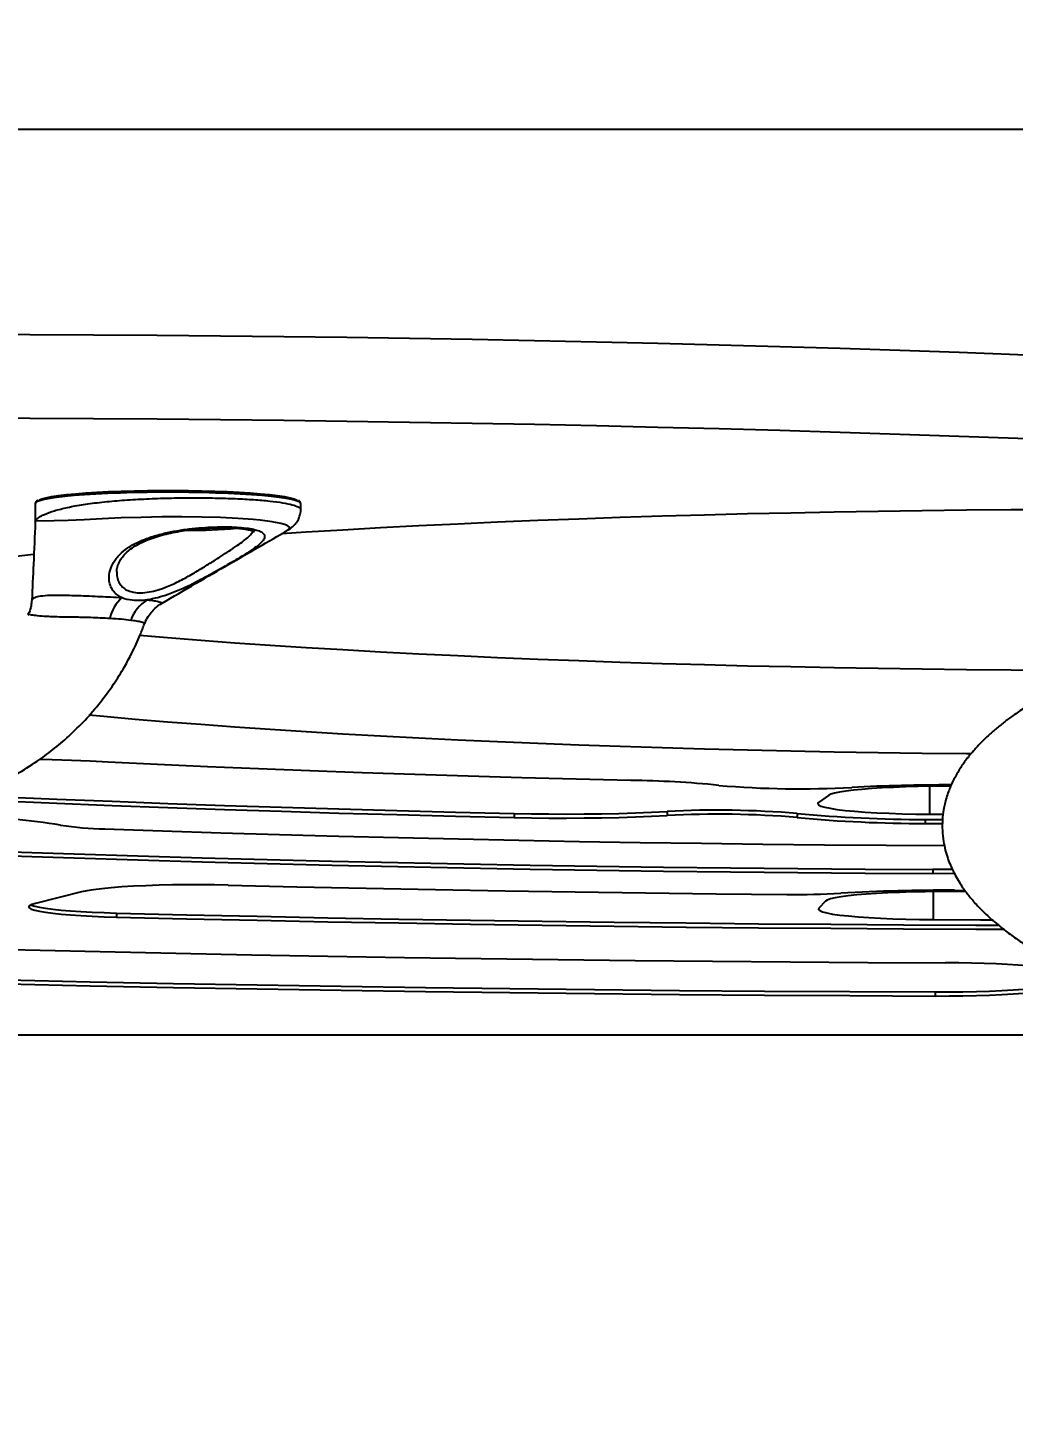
# Model space of a CAD drawing. Header units: millimetres. Extents: x -5052 to 3913, y -2721 to 2583.
# Drawn here: x -2381.1 to -2136.2, y -732 to -384 of the extents above; entities that cross this region are included whole.
import ezdxf

# ---------------------------------------------------------------- set-up
doc = ezdxf.new("R2010")
doc.units = ezdxf.units.MM
for name, color, linetype in [('DIKOM_ОБЪЕКТ', 7, 'Continuous'), ('DIKOM_РАЗМЕР_ЗОНА', 7, 'Continuous'), ('DIKOM_РАЗМЕР_ОБЪЕКТА', 7, 'Continuous')]:
    doc.layers.add(name, color=color, linetype=linetype)
doc.styles.add('style1', font='arial.ttf', dxfattribs={"width": 0.8})
doc.dimstyles.new('1-50', dxfattribs={"dimtxt": 300, "dimasz": 200, "dimexe": 100, "dimexo": 0, "dimgap": 100, "dimtad": 1, "dimdec": 0, "dimtxsty": 'style1', "dimcen": 0, "dimclrd": 7, "dimclre": 7, "dimadec": 1, "dimazin": 2, "dimtfac": 1, "dimtdec": 0, "dimtmove": 0, "dimatfit": 3, "dimfxl": 0, "dimlwd": 25, "dimlwe": 18, "dimarcsym": 0})

# ---------------------------------------------------------------- blocks, each defined once
blk = doc.blocks.new('*D1')
at = {"layer": 'Defpoints', "color": 0, "transparency": 16777216}
for p in [(-2746.91, -630.26), (2412.71, -630.26), (2412.71, -1120.25)]:
    blk.add_point(p, dxfattribs=at)
at = {"layer": 'DIKOM_РАЗМЕР_ОБЪЕКТА', "color": 7, "lineweight": 18, "transparency": 16777216}
for p, q in [((-2746.91, -630.26), (-2746.91, -1220.25)), ((2412.71, -630.26), (2412.71, -1220.25))]:
    blk.add_line(p, q, dxfattribs=at)
at = {"layer": 'DIKOM_РАЗМЕР_ОБЪЕКТА', "color": 7, "lineweight": 25, "transparency": 16777216}
blk.add_line((-2546.91, -1120.25), (2212.71, -1120.25), dxfattribs=at)
at = {"layer": 'DIKOM_РАЗМЕР_ОБЪЕКТА', "color": 7, "transparency": 16777216}
for points in [[(-2546.91, -1086.91), (-2546.91, -1153.58), (-2746.91, -1120.25)], [(2212.71, -1086.91), (2212.71, -1153.58), (2412.71, -1120.25)]]:
    blk.add_solid(points, dxfattribs=at)
at = {"layer": 'DIKOM_РАЗМЕР_ОБЪЕКТА', "color": 0, "transparency": 16777216, "insert": (-167.1, -867.08), "char_height": 300, "attachment_point": 5, "style": 'style1'}
blk.add_mtext('5160', dxfattribs=at)
blk = doc.blocks.new('*D3')
at = {"layer": 'Defpoints', "color": 0, "transparency": 16777216}
for p in [(-4246.91, 762.04), (3912.71, 255.47), (3912.71, -2621.25)]:
    blk.add_point(p, dxfattribs=at)
at = {"layer": 'DIKOM_РАЗМЕР_ЗОНА', "color": 7, "lineweight": 18, "transparency": 16777216}
for p, q in [((-4246.91, 762.04), (-4246.91, -2721.25)), ((3912.71, 255.47), (3912.71, -2721.25))]:
    blk.add_line(p, q, dxfattribs=at)
at = {"layer": 'DIKOM_РАЗМЕР_ЗОНА', "color": 7, "lineweight": 25, "transparency": 16777216}
blk.add_line((-4046.91, -2621.25), (3712.71, -2621.25), dxfattribs=at)
at = {"layer": 'DIKOM_РАЗМЕР_ЗОНА', "color": 7, "transparency": 16777216}
for points in [[(-4046.91, -2587.91), (-4046.91, -2654.58), (-4246.91, -2621.25)], [(3712.71, -2587.91), (3712.71, -2654.58), (3912.71, -2621.25)]]:
    blk.add_solid(points, dxfattribs=at)
at = {"layer": 'DIKOM_РАЗМЕР_ЗОНА', "color": 0, "transparency": 16777216, "insert": (-167.1, -2368.08), "char_height": 300, "attachment_point": 5, "style": 'style1'}
blk.add_mtext('8160', dxfattribs=at)
blk = doc.blocks.new('*D4')
at = {"layer": 'Defpoints', "color": 0, "transparency": 16777216}
for p in [(-4601.8, 2582.67), (147.25, 2582.67), (588.68, -2130.26)]:
    blk.add_point(p, dxfattribs=at)
at = {"layer": 'DIKOM_РАЗМЕР_ЗОНА', "color": 7, "lineweight": 18, "transparency": 16777216}
for p, q in [((147.25, 2582.67), (-4701.8, 2582.67)), ((588.68, -2130.26), (-4701.8, -2130.26))]:
    blk.add_line(p, q, dxfattribs=at)
at = {"layer": 'DIKOM_РАЗМЕР_ЗОНА', "color": 7, "lineweight": 25, "transparency": 16777216}
blk.add_line((-4601.8, -1930.26), (-4601.8, 2382.67), dxfattribs=at)
at = {"layer": 'DIKOM_РАЗМЕР_ЗОНА', "color": 7, "transparency": 16777216}
for points in [[(-4635.13, 2382.67), (-4568.46, 2382.67), (-4601.8, 2582.67)], [(-4635.13, -1930.26), (-4568.46, -1930.26), (-4601.8, -2130.26)]]:
    blk.add_solid(points, dxfattribs=at)
at = {"layer": 'DIKOM_РАЗМЕР_ЗОНА', "color": 0, "transparency": 16777216, "insert": (-4854.97, 226.21), "char_height": 300, "attachment_point": 5, "rotation": 90, "style": 'style1'}
blk.add_mtext('4700', dxfattribs=at)

msp = doc.modelspace()

# ---------------------------------------------------------------- linework, layer by layer
at = {"layer": 'DIKOM_ОБЪЕКТ'}
for p, q in [((-2443.37, -409.13), (-1775.18, -409.13)), ((-2379.29, -502.25), (-2379.29, -506.63)), ((-2313.29, -502.25), (-2313.29, -502.23)), ((-2313.29, -503.72), (-2313.29, -502.25)), ((-2379.31, -506.62), (-2379.33, -506.83)), ((-2379.25, -506.58), (-2379.24, -506.57)), ((-2156.96, -572.49), (-2156.96, -579.41)), ((-2182.07, -574.75), (-2184.52, -576.48)), ((-2260.23, -579.24), (-2260.23, -580.23)), ((-2222.21, -578.75), (-2222.21, -579.75)), ((-2189.84, -579.26), (-2189.84, -580.25)), ((-2158.06, -580.71), (-2153.73, -580.73)), ((-2158.06, -580.71), (-2158.06, -581.71)), ((-2156.96, -579.41), (-2153.58, -579.43)), ((-2158.06, -581.71), (-2153.75, -581.72)), ((-2156.14, -593.2), (-2156.14, -594.19)), ((-2150.73, -598.34), (-2148.2, -598.35)), ((-2367.8, -598.72), (-2379.27, -601.61)), ((-2182.83, -601.04), (-2184.47, -602.78)), ((-2156.06, -598.66), (-2156.06, -605.61)), ((-2147.97, -598.66), (-2151.46, -598.65)), ((-2359.13, -603.99), (-2359.13, -604.98)), ((-2155.54, -623.61), (-2155.54, -624.61)), ((-2118.86, -634.33), (-2675.51, -634.33))]:
    msp.add_line(p, q, dxfattribs=at)
at = {"layer": 'DIKOM_ОБЪЕКТ', "flags": 128}
for points in [[(-2412.35, -460.06), (-2396.5, -460.08), (-2380.65, -460.13), (-2364.82, -460.21), (-2349.02, -460.32), (-2333.24, -460.46), (-2317.51, -460.63), (-2301.83, -460.84), (-2286.21, -461.08), (-2270.66, -461.34), (-2255.18, -461.64), (-2239.78, -461.97), (-2224.48, -462.33), (-2209.27, -462.73), (-2194.17, -463.15), (-2179.19, -463.6), (-2164.33, -464.08), (-2149.6, -464.59), (-2135.01, -465.13), (-2120.56, -465.7)], [(-2120.56, -486.62), (-2135.01, -486.05), (-2149.6, -485.51), (-2164.33, -485), (-2179.19, -484.52), (-2194.17, -484.07), (-2209.27, -483.65), (-2224.48, -483.25), (-2239.78, -482.89), (-2255.18, -482.56), (-2270.66, -482.26), (-2286.21, -482), (-2301.83, -481.76), (-2317.51, -481.55), (-2333.24, -481.38), (-2349.02, -481.24), (-2364.82, -481.13), (-2380.65, -481.05), (-2396.5, -481), (-2412.35, -480.98)], [(-2322.96, -500.22), (-2325.53, -500.02), (-2328.32, -499.84), (-2331.31, -499.69), (-2334.47, -499.57), (-2337.75, -499.47), (-2341.13, -499.41), (-2344.57, -499.38), (-2348.02, -499.38), (-2351.46, -499.41), (-2354.83, -499.47), (-2358.12, -499.57), (-2361.27, -499.69), (-2364.27, -499.84), (-2367.06, -500.02), (-2369.63, -500.22), (-2371.94, -500.44), (-2373.97, -500.69), (-2375.7, -500.95), (-2377.1, -501.22), (-2378.17, -501.51), (-2378.89, -501.8), (-2379.25, -502.1), (-2379.29, -502.25)], [(-2378.34, -501.28), (-2377.69, -501.02), (-2376.63, -500.74), (-2375.25, -500.47), (-2373.55, -500.21), (-2371.55, -499.97), (-2369.27, -499.75), (-2366.75, -499.55), (-2363.99, -499.38), (-2361.05, -499.23), (-2357.94, -499.11), (-2354.7, -499.02), (-2351.38, -498.96), (-2347.99, -498.92), (-2344.59, -498.92), (-2341.21, -498.96), (-2337.88, -499.02), (-2334.65, -499.11), (-2331.54, -499.23), (-2328.59, -499.38), (-2325.84, -499.55), (-2323.31, -499.75)], [(-2323.31, -499.75), (-2321.04, -499.97), (-2319.04, -500.21), (-2317.34, -500.47), (-2315.95, -500.74), (-2314.9, -501.02), (-2314.19, -501.31), (-2314.09, -501.37)], [(-2313.29, -502.23), (-2313.34, -502.1), (-2313.7, -501.8), (-2314.42, -501.51), (-2315.49, -501.22), (-2316.89, -500.95), (-2318.62, -500.69), (-2320.65, -500.44), (-2322.96, -500.22)], [(-2318.04, -509.64), (-2311.97, -509.25), (-2302.82, -508.7), (-2293.47, -508.18), (-2283.95, -507.68), (-2274.24, -507.21), (-2264.37, -506.77), (-2254.34, -506.35), (-2244.17, -505.96), (-2233.86, -505.6), (-2223.42, -505.27), (-2212.87, -504.97), (-2202.21, -504.7), (-2191.46, -504.46), (-2180.63, -504.24), (-2169.72, -504.06), (-2158.76, -503.91), (-2147.74, -503.78), (-2136.68, -503.69), (-2125.6, -503.63), (-2119.29, -503.61)], [(-2316.57, -508.79), (-2316.17, -508.57), (-2316.05, -508.07), (-2316.72, -507.59), (-2318.22, -507.13), (-2320.41, -506.71), (-2323.36, -506.34), (-2325.13, -506.17), (-2328.9, -505.89), (-2333.25, -505.69), (-2337.86, -505.56), (-2342.84, -505.5), (-2347.85, -505.52), (-2352.97, -505.62), (-2357.9, -505.78), (-2362.69, -505.99), (-2367.12, -506.22), (-2371.15, -506.41), (-2374.57, -506.51), (-2377.21, -506.53), (-2378.43, -506.52), (-2379.12, -506.55), (-2379.24, -506.58), (-2379.24, -506.58), (-2379.24, -506.58)], [(-2450.21, -527.33), (-2447.73, -526.44), (-2444.77, -525.51), (-2441.47, -524.58), (-2437.84, -523.67), (-2433.87, -522.76), (-2429.58, -521.87), (-2424.97, -520.99), (-2420.04, -520.12), (-2414.79, -519.27), (-2409.24, -518.43), (-2403.38, -517.61), (-2397.23, -516.8), (-2390.79, -516.01), (-2384.06, -515.24), (-2379.71, -514.77)], [(-2125.6, -543.65), (-2136.68, -543.59), (-2147.74, -543.5), (-2158.76, -543.37), (-2169.72, -543.22), (-2180.63, -543.04), (-2191.46, -542.82), (-2202.21, -542.58), (-2212.87, -542.31), (-2223.42, -542.01), (-2233.86, -541.68), (-2244.17, -541.32), (-2254.34, -540.93), (-2264.37, -540.51), (-2274.24, -540.07), (-2283.95, -539.6), (-2293.47, -539.1), (-2302.82, -538.58), (-2311.97, -538.03), (-2320.91, -537.45), (-2329.64, -536.86), (-2338.15, -536.23), (-2346.42, -535.59), (-2353.36, -535.01)], [(-2146.71, -564.43), (-2147.74, -564.42), (-2158.76, -564.29), (-2169.72, -564.14), (-2180.63, -563.96), (-2191.46, -563.74), (-2202.21, -563.5), (-2212.87, -563.23), (-2223.42, -562.93), (-2233.86, -562.6), (-2244.17, -562.24), (-2254.34, -561.85), (-2264.37, -561.43), (-2274.24, -560.99), (-2283.95, -560.52), (-2293.47, -560.02), (-2302.82, -559.5), (-2311.97, -558.95), (-2320.91, -558.37), (-2329.64, -557.78), (-2338.15, -557.15), (-2346.42, -556.51), (-2354.46, -555.84), (-2362.25, -555.15), (-2366, -554.8)], [(-2361.17, -566.45), (-2365.66, -566.24), (-2370.3, -566.06), (-2375.07, -565.92), (-2378.26, -565.84)], [(-2231.24, -571), (-2244.83, -570.69), (-2258.31, -570.34), (-2271.68, -569.97), (-2284.92, -569.56), (-2298.03, -569.12), (-2310.99, -568.64), (-2323.79, -568.14), (-2336.43, -567.61), (-2348.89, -567.04), (-2361.17, -566.45)], [(-2151.71, -572.46), (-2153.39, -572.46), (-2156.63, -572.48), (-2159.82, -572.54), (-2162.93, -572.62), (-2165.91, -572.74), (-2168.72, -572.88), (-2171.35, -573.05), (-2173.75, -573.24), (-2175.9, -573.46), (-2177.77, -573.69), (-2179.33, -573.94), (-2180.58, -574.2), (-2181.5, -574.47), (-2182.07, -574.75)], [(-2398.14, -575.59), (-2387.5, -576.07), (-2373.92, -576.65), (-2360.18, -577.21), (-2346.29, -577.73), (-2332.26, -578.22), (-2318.09, -578.69), (-2303.79, -579.12), (-2289.38, -579.52), (-2274.85, -579.89), (-2260.23, -580.23)], [(-2395.57, -574.71), (-2387.5, -575.07), (-2373.92, -575.66), (-2360.18, -576.21), (-2346.29, -576.73), (-2332.26, -577.23), (-2318.09, -577.69), (-2303.79, -578.12), (-2289.38, -578.53), (-2274.85, -578.9), (-2260.23, -579.24)], [(-2184.52, -576.48), (-2184.74, -576.78), (-2184.56, -577.09), (-2183.99, -577.38), (-2183.02, -577.67), (-2181.68, -577.95), (-2179.97, -578.22), (-2177.93, -578.46), (-2175.58, -578.68), (-2172.95, -578.88), (-2170.08, -579.05), (-2167, -579.19), (-2163.76, -579.3), (-2160.39, -579.37), (-2156.96, -579.41)], [(-2260.23, -579.24), (-2255.94, -579.32), (-2251.59, -579.36), (-2247.21, -579.37), (-2242.84, -579.35), (-2238.5, -579.29), (-2234.24, -579.21), (-2230.08, -579.08), (-2226.06, -578.93), (-2222.21, -578.75)], [(-2260.23, -580.23), (-2255.94, -580.31), (-2251.59, -580.36), (-2247.21, -580.37), (-2242.84, -580.35), (-2238.5, -580.29), (-2234.24, -580.2), (-2230.08, -580.08), (-2226.06, -579.93), (-2222.21, -579.75)], [(-2362.04, -583.08), (-2347.66, -583.57), (-2333.17, -584.03), (-2318.55, -584.46), (-2303.83, -584.86), (-2289.01, -585.23), (-2274.1, -585.57), (-2259.1, -585.88), (-2244.02, -586.17), (-2228.87, -586.42), (-2213.66, -586.64), (-2198.39, -586.83), (-2183.08, -587), (-2167.73, -587.13), (-2153.27, -587.22)], [(-2401, -588.22), (-2385.39, -588.77), (-2369.64, -589.29), (-2353.77, -589.78), (-2337.77, -590.24), (-2321.66, -590.67), (-2305.45, -591.07), (-2289.14, -591.43), (-2272.74, -591.76), (-2256.26, -592.06), (-2239.71, -592.33), (-2223.09, -592.57), (-2206.42, -592.78), (-2189.7, -592.95), (-2172.94, -593.09), (-2156.14, -593.2)], [(-2401, -589.22), (-2385.39, -589.77), (-2369.64, -590.29), (-2353.77, -590.78), (-2337.77, -591.24), (-2321.66, -591.67), (-2305.45, -592.06), (-2289.14, -592.43), (-2272.74, -592.76), (-2256.26, -593.06), (-2239.71, -593.33), (-2223.09, -593.57), (-2206.42, -593.77), (-2189.7, -593.94), (-2172.94, -594.09), (-2156.14, -594.19)], [(-2151.26, -593.19), (-2152.88, -593.2), (-2156.14, -593.2)], [(-2150.76, -594.18), (-2152.88, -594.2), (-2156.14, -594.19)], [(-2331.31, -597.06), (-2334.72, -597), (-2338.19, -596.97), (-2341.68, -596.97), (-2345.13, -597.01), (-2348.51, -597.09), (-2351.77, -597.2), (-2354.86, -597.34), (-2357.74, -597.51), (-2360.38, -597.71), (-2362.73, -597.93), (-2364.77, -598.18), (-2366.46, -598.44), (-2367.8, -598.72)], [(-2331.31, -597.06), (-2314.23, -597.46), (-2297.06, -597.83), (-2279.79, -598.17), (-2262.45, -598.48), (-2245.04, -598.75), (-2227.56, -598.99), (-2210.03, -599.2), (-2192.45, -599.37)], [(-2379.27, -601.61), (-2380.17, -601.88), (-2380.72, -602.16), (-2380.92, -602.45), (-2380.77, -602.73), (-2380.27, -603.01), (-2379.42, -603.28), (-2378.24, -603.55), (-2376.74, -603.8), (-2374.93, -604.03), (-2372.84, -604.25), (-2370.5, -604.45), (-2367.92, -604.62), (-2365.15, -604.77), (-2362.2, -604.89), (-2359.13, -604.98)], [(-2380.37, -601.97), (-2380.27, -602.01), (-2379.42, -602.29), (-2378.24, -602.55), (-2376.74, -602.8), (-2374.93, -603.04), (-2372.84, -603.26), (-2370.5, -603.45), (-2367.92, -603.62), (-2365.15, -603.77), (-2362.2, -603.89), (-2359.13, -603.99)], [(-2151.46, -598.65), (-2154.76, -598.65), (-2158.03, -598.68), (-2161.24, -598.75), (-2164.35, -598.84), (-2167.32, -598.97), (-2170.12, -599.12), (-2172.71, -599.29), (-2175.06, -599.49), (-2177.15, -599.72), (-2178.94, -599.96), (-2180.42, -600.21), (-2181.57, -600.48), (-2182.38, -600.76), (-2182.83, -601.04)], [(-2359.13, -603.99), (-2341.69, -604.4), (-2324.16, -604.79), (-2306.55, -605.14), (-2288.86, -605.47), (-2271.1, -605.76), (-2253.28, -606.03), (-2235.4, -606.26), (-2217.48, -606.46), (-2199.51, -606.63), (-2181.5, -606.77), (-2163.47, -606.88), (-2145.41, -606.96), (-2139.86, -606.98)], [(-2359.13, -604.98), (-2341.69, -605.4), (-2324.16, -605.78), (-2306.55, -606.14), (-2288.86, -606.46), (-2271.1, -606.76), (-2253.28, -607.02), (-2235.4, -607.26), (-2217.48, -607.46), (-2199.51, -607.63), (-2181.5, -607.77), (-2163.47, -607.88), (-2145.41, -607.96), (-2138.61, -607.98)], [(-2184.47, -602.78), (-2184.56, -603.08), (-2184.25, -603.38), (-2183.56, -603.67), (-2182.48, -603.96), (-2181.04, -604.23), (-2179.25, -604.48), (-2177.14, -604.72), (-2174.73, -604.93), (-2172.06, -605.12), (-2169.16, -605.28), (-2166.07, -605.41), (-2162.83, -605.51), (-2159.48, -605.58), (-2156.06, -605.61)], [(-2156.06, -605.61), (-2144.29, -605.65), (-2141.42, -605.66)], [(-2400.41, -612.67), (-2381.82, -613.14), (-2363.14, -613.58), (-2344.36, -613.99), (-2325.49, -614.37), (-2306.55, -614.71), (-2287.53, -615.03), (-2268.45, -615.31), (-2249.31, -615.56), (-2230.11, -615.78), (-2210.88, -615.96), (-2191.6, -616.12), (-2172.3, -616.24), (-2152.97, -616.33)], [(-2124.28, -618.94), (-2124.45, -618.66), (-2124.99, -618.38), (-2125.87, -618.1), (-2127.09, -617.84), (-2128.63, -617.59), (-2130.48, -617.35), (-2132.61, -617.13), (-2134.99, -616.94), (-2137.61, -616.77), (-2140.43, -616.62), (-2143.4, -616.5), (-2146.51, -616.42), (-2149.71, -616.36), (-2152.97, -616.33)], [(-2386.27, -620.62), (-2365.66, -621.06), (-2344.94, -621.48), (-2324.14, -621.85), (-2303.26, -622.2), (-2282.31, -622.5), (-2261.3, -622.78), (-2240.23, -623.01), (-2219.11, -623.22), (-2197.95, -623.38), (-2176.76, -623.51), (-2155.54, -623.61)], [(-2386.27, -621.61), (-2365.66, -622.06), (-2344.94, -622.47), (-2324.14, -622.85), (-2303.26, -623.19), (-2282.31, -623.5), (-2261.3, -623.77), (-2240.23, -624.01), (-2219.11, -624.21), (-2197.95, -624.38), (-2176.76, -624.51), (-2155.54, -624.61)], [(-2155.54, -623.61), (-2152.09, -623.61), (-2148.66, -623.57), (-2145.31, -623.49), (-2142.08, -623.39), (-2139.01, -623.25), (-2136.14, -623.08), (-2133.51, -622.89), (-2131.16, -622.66), (-2129.12, -622.42), (-2127.41, -622.16), (-2126.05, -621.88), (-2125.07, -621.59), (-2124.47, -621.3), (-2124.28, -621)], [(-2155.54, -624.61), (-2152.09, -624.6), (-2148.66, -624.56), (-2145.31, -624.49), (-2142.08, -624.38), (-2139.01, -624.24), (-2136.14, -624.08), (-2133.51, -623.88), (-2131.16, -623.66), (-2129.12, -623.42), (-2127.41, -623.16), (-2126.05, -622.88), (-2125.07, -622.59), (-2124.47, -622.29), (-2124.28, -621.99)]]:
    msp.add_lwpolyline(points, dxfattribs=at)
at = {"layer": 'DIKOM_ОБЪЕКТ'}
for centre, radius, start, end in [((-2341.21, -367.88), 140.96, 269.8482, 274.9035), ((-2350.56, -533.25), 10.51, 133.1241, 166.3906), ((-2346.26, -534.52), 9.87, 121.7405, 160.5466), ((-2235.01, -831.66), 260.69, 84.3426, 89.173), ((-2189.24, -341.06), 232.05, 265.0392, 273.2061), ((-2152.88, -1025.17), 453.02, 89.8343, 92.9585), ((-2399.31, -746.73), 166.68, 80.9172, 88.9142), ((-2209.66, -811.98), 233.57, 85.1325, 93.0791), ((-2209.66, -812.99), 233.58, 85.1327, 93.0789), ((-2158.36, -239.89), 340.82, 264.6993, 270.0494), ((-2158.36, -240.94), 340.77, 264.6989, 270.0498), ((-2360.88, -505.26), 77.82, 261.043, 269.1523), ((-2153.62, -1039.79), 441.46, 89.6248, 93.2971), ((-2190.25, -402.68), 196.7, 269.3604, 273.276)]:
    msp.add_arc(centre, radius, start, end, dxfattribs=at)
for points, knots in [([(-2379.24, -506.57), (-2379.24, -506.56), (-2379.21, -506.47), (-2379.07, -506.24), (-2378.59, -505.73), (-2377.38, -505.01), (-2375.34, -504.18), (-2372.26, -503.33), (-2368.43, -502.58), (-2363.99, -501.96), (-2359.03, -501.47), (-2353.72, -501.11), (-2348.2, -500.87), (-2342.62, -500.76), (-2337.14, -500.75), (-2331.92, -500.86), (-2327.12, -501.07), (-2323.52, -501.32), (-2320.36, -501.62), (-2317.67, -501.98), (-2315.24, -502.48), (-2313.81, -503.03), (-2313.18, -503.45), (-2313.33, -503.69), (-2313.35, -503.72)], [0, 0, 0, 0, 0.00051, 0.013844, 0.051917, 0.08999, 0.144716, 0.199442, 0.254071, 0.3087, 0.363323, 0.417945, 0.472565, 0.527186, 0.581806, 0.636427, 0.691048, 0.745671, 0.774268, 0.828901, 0.883534, 0.938181, 0.992828, 1, 1, 1, 1]), ([(-2378.54, -501.35), (-2378.64, -501.39), (-2378.89, -501.5), (-2379.13, -501.74), (-2379.34, -502.11), (-2379.27, -502.3), (-2379.26, -502.34)], [0, 0, 0, 0, 0.2261468, 0.5925589, 0.916307, 1, 1, 1, 1]), ([(-2316.57, -508.83), (-2316.36, -508.71), (-2315.9, -508.46), (-2315.19, -507.9), (-2314.47, -507.15), (-2313.85, -506.2), (-2313.45, -505.09), (-2313.26, -504.22), (-2313.31, -503.76), (-2313.31, -503.71)], [0, 0, 0, 0, 0.163008, 0.341433, 0.506381, 0.665347, 0.822714, 0.980018, 1, 1, 1, 1]), ([(-2313.33, -502.2), (-2313.33, -502.12), (-2313.33, -501.88), (-2313.55, -501.63), (-2313.75, -501.51), (-2313.83, -501.46)], [0, 0, 0, 0, 0.209033, 0.663794, 1, 1, 1, 1]), ([(-2379.29, -506.72), (-2379.44, -510.22), (-2379.71, -516.64), (-2380.01, -523.19), (-2380.14, -526.18)], [0, 0, 0, 0, 0.54418, 1, 1, 1, 1]), ([(-2379.29, -506.63), (-2379.29, -506.62), (-2379.29, -506.61), (-2379.28, -506.59), (-2379.26, -506.58), (-2379.25, -506.58), (-2379.25, -506.57), (-2379.25, -506.57)], [0, 0, 0, 0, 0.290318, 0.668426, 0.868952, 0.964373, 1, 1, 1, 1]), ([(-2379.25, -506.58), (-2379.25, -506.59), (-2379.25, -506.6), (-2379.26, -506.63), (-2379.28, -506.69), (-2379.3, -506.76), (-2379.29, -506.81), (-2379.29, -506.83)], [0, 0, 0, 0, 0.036893, 0.135112, 0.341219, 0.729631, 1, 1, 1, 1]), ([(-2357.74, -525.58), (-2358.1, -525.4), (-2358.9, -524.98), (-2359.83, -524.08), (-2360.57, -522.87), (-2360.96, -521.43), (-2360.95, -519.71), (-2360.43, -517.81), (-2359.45, -516.14), (-2358.08, -514.59), (-2356.35, -513.17), (-2353.85, -511.76), (-2350.9, -510.58), (-2347.74, -509.67), (-2344.4, -508.98), (-2341.11, -508.49), (-2337.82, -508.17), (-2334.7, -508), (-2331.76, -507.96), (-2329.13, -508.05), (-2326.83, -508.25), (-2324.95, -508.57), (-2323.53, -508.99), (-2322.6, -509.52), (-2322.2, -510.16), (-2322.31, -510.9), (-2322.96, -511.77), (-2323.92, -512.63), (-2324.84, -513.27), (-2325.21, -513.53)], [0, 0, 0, 0, 0.024567, 0.055995, 0.088071, 0.124034, 0.16071, 0.203744, 0.247965, 0.272573, 0.314234, 0.357264, 0.398316, 0.440772, 0.479422, 0.519237, 0.557029, 0.595901, 0.63341, 0.671972, 0.709362, 0.747794, 0.78511, 0.823463, 0.860716, 0.899003, 0.936245, 0.974527, 1, 1, 1, 1]), ([(-2359.02, -519.2), (-2359.02, -518.96), (-2359.02, -518.37), (-2358.7, -517.3), (-2358.09, -516.1), (-2357.24, -514.99), (-2356.17, -513.95), (-2354.84, -512.96), (-2353.24, -512.04), (-2351.43, -511.22), (-2349.45, -510.51), (-2347.33, -509.9), (-2345.09, -509.39), (-2342.77, -508.98), (-2340.43, -508.65), (-2338.08, -508.42), (-2335.8, -508.26), (-2333.61, -508.19), (-2331.57, -508.2), (-2329.72, -508.27), (-2328.1, -508.4), (-2326.76, -508.59), (-2325.76, -508.81), (-2325.13, -509.01), (-2324.81, -509.18), (-2324.81, -509.19), (-2324.81, -509.19)], [0, 0, 0, 0, 0.033964, 0.085611, 0.136706, 0.181408, 0.223929, 0.269117, 0.313524, 0.357091, 0.399812, 0.4429, 0.485863, 0.528757, 0.572208, 0.615446, 0.658992, 0.702368, 0.745559, 0.788805, 0.831161, 0.873281, 0.913817, 0.948403, 0.979666, 1, 1, 1, 1]), ([(-2347.78, -526.95), (-2342.21, -523.71), (-2331.88, -517.72), (-2321.38, -511.63), (-2316.54, -508.83)], [0, 0, 0, 0, 0.539681, 1, 1, 1, 1]), ([(-2330.74, -513.74), (-2330.51, -513.58), (-2329.62, -512.99), (-2328.23, -512.02), (-2326.77, -510.91), (-2325.77, -509.95), (-2325.23, -509.32), (-2325.19, -509.04), (-2325.18, -509.01)], [0, 0, 0, 0, 0.0796094, 0.3041275, 0.5285776, 0.7490641, 0.9695209, 1, 1, 1, 1]), ([(-2359.01, -519.2), (-2359.02, -519.35), (-2359.07, -520.03), (-2358.81, -521.08), (-2358.25, -522.26), (-2357.4, -523.18), (-2356.27, -523.87), (-2354.83, -524.31), (-2353.05, -524.44), (-2350.99, -524.23), (-2348.78, -523.68), (-2346.18, -522.76), (-2343.24, -521.38), (-2340.13, -519.65), (-2337.21, -517.89), (-2333.99, -515.87), (-2331.97, -514.54), (-2330.74, -513.74)], [0, 0, 0, 0, 0.02002, 0.086028, 0.142629, 0.199184, 0.25387, 0.308525, 0.368797, 0.42909, 0.489511, 0.549994, 0.63628, 0.722702, 0.801379, 0.880038, 1, 1, 1, 1]), ([(-2325.21, -513.53), (-2325.37, -513.65), (-2326.05, -514.14), (-2327.21, -514.86), (-2328.82, -515.84), (-2330.45, -516.81), (-2332.86, -518.21), (-2335.69, -519.81), (-2338.99, -521.57), (-2341.43, -522.85), (-2342.78, -523.39), (-2342.92, -523.45)], [0, 0, 0, 0, 0.045135, 0.189838, 0.240026, 0.36109, 0.484405, 0.642036, 0.803944, 0.979665, 1, 1, 1, 1]), ([(-2380.11, -526.18), (-2380.05, -526.03), (-2379.95, -525.73), (-2378.86, -525.29), (-2377, -525), (-2374.94, -524.95), (-2373, -524.95), (-2371.31, -524.98), (-2369.68, -525.03), (-2367.85, -525.08), (-2365.81, -525.16), (-2363.09, -525.28), (-2360.35, -525.42), (-2358.68, -525.52), (-2357.74, -525.58)], [0, 0, 0, 0, 0.108371, 0.216028, 0.327443, 0.441273, 0.463123, 0.535991, 0.611866, 0.620522, 0.713254, 0.809021, 0.892434, 1, 1, 1, 1]), ([(-2342.92, -523.45), (-2344.04, -523.93), (-2346.02, -524.77), (-2348.86, -525.64), (-2350.58, -526), (-2351.42, -526.12), (-2351.45, -526.13)], [0, 0, 0, 0, 0.382539, 0.682342, 0.989646, 1, 1, 1, 1]), ([(-2380.16, -526.17), (-2380.2, -526.65), (-2380.29, -527.71), (-2380.64, -528.94), (-2381.01, -529.62), (-2381.1, -529.78)], [0, 0, 0, 0, 0.384716, 0.852146, 1, 1, 1, 1]), ([(-2357.74, -525.58), (-2356.92, -525.82), (-2355.07, -526.34), (-2352.74, -526.2), (-2351.45, -526.13)], [0, 0, 0, 0, 0.448864, 1, 1, 1, 1]), ([(-2352.08, -532.1), (-2352.06, -532.01), (-2351.87, -531.37), (-2351.26, -530.3), (-2350.31, -528.98), (-2349.2, -527.92), (-2348.35, -527.26), (-2347.85, -527), (-2347.78, -526.97)], [0, 0, 0, 0, 0.041191, 0.292152, 0.528358, 0.751705, 0.962763, 1, 1, 1, 1]), ([(-2351.45, -526.13), (-2350.85, -526.2), (-2349.63, -526.36), (-2348.44, -526.57), (-2347.81, -526.77), (-2347.62, -526.88), (-2347.77, -526.93), (-2347.79, -526.94)], [0, 0, 0, 0, 0.2649288, 0.5361433, 0.7532158, 0.9767036, 1, 1, 1, 1]), ([(-2477.59, -539.8), (-2477.21, -540.8), (-2476.17, -543.54), (-2474.07, -547.5), (-2471.56, -551.56), (-2469.15, -554.86), (-2467.01, -557.42), (-2465.25, -559.34), (-2463.71, -560.89), (-2461.89, -562.62), (-2459.5, -564.68), (-2456.48, -566.97), (-2453.16, -569.17), (-2449.75, -571.13), (-2446.23, -572.87), (-2442.45, -574.46), (-2438.3, -575.89), (-2434.02, -577.03), (-2430.13, -577.8), (-2426.62, -578.29), (-2423.49, -578.58), (-2420.57, -578.72), (-2417.93, -578.73), (-2415.25, -578.65), (-2411.71, -578.4), (-2407.35, -577.84), (-2402.6, -576.87), (-2398.25, -575.68), (-2393.8, -574.16), (-2389.06, -572.17), (-2383.88, -569.51), (-2379.16, -566.55), (-2374.84, -563.38), (-2370.85, -560), (-2366.85, -556.05), (-2363.12, -551.72), (-2359.86, -547.27), (-2357.29, -543.16), (-2355.09, -539.07), (-2353.39, -535.53), (-2352.5, -533.01), (-2352.17, -532.08)], [0, 0, 0, 0, 0.0182235, 0.0495404, 0.0781141, 0.1031073, 0.1237782, 0.1394961, 0.1515057, 0.164144, 0.1862558, 0.2106264, 0.2359839, 0.2617867, 0.2850982, 0.3109167, 0.3399529, 0.3693301, 0.3960317, 0.4157809, 0.4374435, 0.4566773, 0.4721626, 0.4885144, 0.508355, 0.5409624, 0.5734417, 0.6024676, 0.6281152, 0.6641497, 0.7018311, 0.7400351, 0.7698811, 0.8023771, 0.8369775, 0.8722502, 0.9045344, 0.9337071, 0.9557458, 0.9837359, 1, 1, 1, 1]), ([(-2360.78, -530.78), (-2361.54, -530.74), (-2363.05, -530.65), (-2365.53, -530.55), (-2367.77, -530.48), (-2369.86, -530.44), (-2371.78, -530.42), (-2373.74, -530.39), (-2375.53, -530.33), (-2377.44, -530.23), (-2379.29, -530.04), (-2380.61, -529.84), (-2381.17, -529.78), (-2381.03, -529.82), (-2381.01, -529.83)], [0, 0, 0, 0, 0.1010304, 0.1987368, 0.2963537, 0.3559366, 0.4314637, 0.5069077, 0.5733575, 0.6397327, 0.7475308, 0.8536544, 0.9786643, 1, 1, 1, 1]), ([(-2355.56, -531.23), (-2356.3, -531.13), (-2357.8, -530.91), (-2359.78, -530.82), (-2360.78, -530.78)], [0, 0, 0, 0, 0.492439, 1, 1, 1, 1]), ([(-2352.19, -532.07), (-2352.15, -532.05), (-2352.02, -531.99), (-2352.35, -531.84), (-2352.97, -531.64), (-2354.02, -531.43), (-2355.05, -531.3), (-2355.56, -531.23)], [0, 0, 0, 0, 0.076044, 0.284637, 0.493417, 0.746624, 1, 1, 1, 1]), ([(-2123.8, -547.37), (-2124.72, -547.87), (-2126.49, -548.81), (-2128.89, -550.19), (-2131, -551.46), (-2132.85, -552.63), (-2134.45, -553.69), (-2135.83, -554.65), (-2137.05, -555.53), (-2138.14, -556.35), (-2139.18, -557.16), (-2140.18, -557.98), (-2141.16, -558.81), (-2142.2, -559.73), (-2143.26, -560.72), (-2144.32, -561.78), (-2145.28, -562.79), (-2146.08, -563.69), (-2146.78, -564.51), (-2147.42, -565.31), (-2148.11, -566.21), (-2148.84, -567.25), (-2149.6, -568.41), (-2150.36, -569.7), (-2151.07, -571.05), (-2151.7, -572.41), (-2152.27, -573.84), (-2152.77, -575.33), (-2153.17, -576.85), (-2153.53, -578.64), (-2153.79, -580.82), (-2153.81, -583.45), (-2153.55, -585.99), (-2153.07, -588.3), (-2152.48, -590.28), (-2151.79, -592.1), (-2151, -593.8), (-2150.12, -595.43), (-2149.27, -596.8), (-2148.49, -597.95), (-2147.78, -598.92), (-2146.98, -599.94), (-2146.07, -601.03), (-2145.03, -602.18), (-2143.86, -603.39), (-2142.57, -604.63), (-2141.14, -605.91), (-2139.64, -607.17), (-2138.08, -608.4), (-2136.57, -609.52), (-2135.14, -610.53), (-2133.79, -611.44), (-2132.57, -612.24), (-2131.61, -612.85), (-2130.79, -613.36), (-2130.01, -613.83), (-2129.04, -614.41), (-2127.86, -615.1), (-2126.45, -615.89), (-2124.84, -616.77), (-2123.03, -617.73), (-2121, -618.76), (-2118.7, -619.89), (-2116.12, -621.11), (-2114.25, -621.95), (-2113.28, -622.38)], [0, 0, 0, 0, 0.023494, 0.045275, 0.065342, 0.083696, 0.100334, 0.115257, 0.128465, 0.141158, 0.153447, 0.165736, 0.178024, 0.190311, 0.205671, 0.220562, 0.234375, 0.247108, 0.256388, 0.266278, 0.277396, 0.28974, 0.303571, 0.318674, 0.33488, 0.35064, 0.365581, 0.383907, 0.400829, 0.416344, 0.443199, 0.471007, 0.499656, 0.521941, 0.542784, 0.562184, 0.580947, 0.599994, 0.619326, 0.630903, 0.643309, 0.656758, 0.671248, 0.686781, 0.703354, 0.720964, 0.73855, 0.757607, 0.775556, 0.792395, 0.80807, 0.822161, 0.834584, 0.845341, 0.851192, 0.858807, 0.868191, 0.879344, 0.892264, 0.906953, 0.922421, 0.93946, 0.95807, 0.978251, 1, 1, 1, 1])]:
    msp.add_open_spline(points, degree=3, knots=knots, dxfattribs=at)

# ---------------------------------------------------------------- dimensions: what is measured, and where the dimension line sits
at = {"layer": 'DIKOM_РАЗМЕР_ЗОНА'}
dim = msp.add_linear_dim(base=(-4601.8, 2582.67), p1=(588.68, -2130.26), p2=(147.25, 2582.67), angle=90, text='4700', dimstyle='1-50', dxfattribs=at)
dim.commit()
dim.dimension.update_dxf_attribs({"geometry": '*D4', "text_midpoint": (-4601.8, 226.21), "dimtype": 160})
dim = msp.add_linear_dim(base=(3912.71, -2621.25), p1=(-4246.91, 762.04), p2=(3912.71, 255.47), text='8160', dimstyle='1-50', dxfattribs=at)
dim.commit()
dim.dimension.update_dxf_attribs({"geometry": '*D3', "text_midpoint": (-167.1, -2621.25), "dimtype": 160})
at = {"layer": 'DIKOM_РАЗМЕР_ОБЪЕКТА'}
dim = msp.add_linear_dim(base=(2412.71, -1120.25), p1=(-2746.91, -630.26), p2=(2412.71, -630.26), text='5160', dimstyle='1-50', dxfattribs=at)
dim.commit()
dim.dimension.update_dxf_attribs({"geometry": '*D1', "text_midpoint": (-167.1, -1120.25), "dimtype": 160})

doc.saveas('drawing.dxf')
